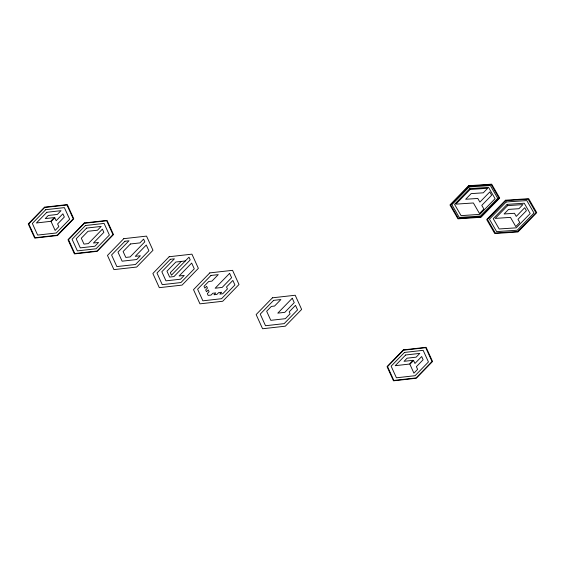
<?xml version="1.0" encoding="UTF-8"?>
<svg xmlns="http://www.w3.org/2000/svg" width="565" height="565" viewBox="0 0 565 565"><rect width="100%" height="100%" fill="white"/><g stroke="black" fill="none" stroke-linecap="round" stroke-linejoin="round"><path stroke-width="0.85" d="M181.259 261.411L170.319 272.648L171.47 275.183L188.993 257.181L190.221 259.886L173.978 276.575L169.634 277.069L166.958 271.165L175.856 262.026L185.32 260.952M44.557 207.164L28.25 223.917L34.691 238.105L57.446 235.527L73.754 218.775L67.313 204.594L44.557 207.164M44.706 207.482L28.766 223.86L35.058 237.724L57.298 235.21L73.245 218.832L66.945 204.968L44.706 207.482M45.723 209.714L32.346 223.45L37.629 235.082L56.288 232.978L69.657 219.241L64.375 207.609L45.723 209.714M46.846 212.278L36.428 222.977L50.624 221.346L54.297 217.574L45.257 218.599L48.293 215.47L57.34 214.453L61.013 210.674L46.846 212.278M54.798 217.758L51.097 221.558L55.137 230.442L58.831 226.643L57.602 223.938L64.339 217.017L62.885 213.824L56.154 220.738L54.798 217.758M84.291 222.97L67.984 239.722L74.425 253.911L97.18 251.333L113.487 234.581L107.046 220.399L84.291 222.97M84.439 223.288L68.499 239.666L74.792 253.53L97.039 251.015L112.979 234.637L106.679 220.774L84.439 223.288M85.456 225.52L72.087 239.256L77.37 250.888L96.022 248.784L109.391 235.047L104.108 223.415L85.456 225.52M86.579 228.083L76.176 238.776L80.308 247.873L94.892 246.22L98.571 242.449L93.444 243.028L103.854 232.335L102.399 229.143L88.317 243.607L83.98 244.094L81.296 238.197L88.034 231.276L97.498 230.209L101.17 226.431L86.579 228.083M123.784 238.677L107.477 255.429L113.918 269.618L136.674 267.047L152.981 250.288L146.54 236.106L123.784 238.677M124.95 241.234L111.573 254.97L116.856 266.595L135.508 264.491L148.885 250.754L146.279 245.026L135.261 256.348L140.381 255.768L136.709 259.54L122.118 261.192L117.986 252.096L129.011 240.775L124.95 241.234M130.459 243.967L123.114 251.517L125.79 257.421L130.134 256.927L144.831 241.827L143.602 239.122L139.929 242.901L130.459 243.967M169.175 256.736L152.868 273.488L159.309 287.67L182.064 285.099L198.371 268.347L191.93 254.158L169.175 256.736M170.34 259.286L156.971 273.022L162.254 284.654L180.906 282.549L194.275 268.813L191.676 263.078L179.098 275.995L184.225 275.416L180.553 279.195L165.962 280.84L161.83 271.744L174.401 258.827L170.34 259.286M209.813 272.895L193.505 289.654L199.946 303.836L222.702 301.265L239.009 284.513L232.568 270.324L209.813 272.895M210.971 275.452L197.602 289.188L202.884 300.82L221.537 298.708L234.913 284.972L232.851 280.438L226.523 286.935L227.434 288.934L222.737 293.765L219.82 294.09L221.607 292.26L218.683 292.592L216.904 294.422L213.987 294.753L215.766 292.917L212.85 293.249L211.063 295.078L208.146 295.41L207.32 293.595L209.107 291.759L208.28 289.937L206.493 291.773L205.667 289.951L207.454 288.122L206.628 286.3L204.841 288.136L204.014 286.314L208.711 281.49L211.924 281.13L218.252 274.632L210.971 275.452M229.63 273.347L215.145 288.221L222.151 287.43L231.608 277.712L229.63 273.347M272.45 297.812L256.143 314.571L262.584 328.752L285.339 326.182L301.646 309.429L295.205 295.241L272.45 297.812M273.615 300.368L260.246 314.105L265.522 325.737L284.181 323.625L297.55 309.888L295.488 305.354L289.167 311.852L290.078 313.85L285.374 318.681L270.79 320.327L266.659 311.23L271.355 306.407L274.562 306.046L280.89 299.549L273.615 300.368M292.267 298.264L277.789 313.137L284.795 312.346L294.252 302.628L292.267 298.264M468.66 185.715L449.945 204.947L457.954 218.825L480.977 217.285L499.686 198.061L491.677 184.176L468.66 185.715M468.823 186.132L450.602 204.855L458.399 218.373L480.808 216.868L499.029 198.153L491.232 184.635L468.823 186.132M469.155 186.966L451.915 204.678L459.289 217.454L480.476 216.042L497.716 198.329L490.349 185.546L469.155 186.966M469.819 188.632L454.543 204.318L461.068 215.632L479.819 214.375L495.088 198.682L488.57 187.375L469.819 188.632M470.144 189.466L455.856 204.142L473.385 202.969L479.487 213.542L483.887 209.022L481.776 205.363L491.67 195.208L489.791 191.945L479.897 202.108L477.792 198.449L465.659 199.261L471.146 193.626L483.28 192.813L487.68 188.286L470.144 189.466M505.498 200.215L486.677 219.552L494.742 233.536L517.928 231.982L536.75 212.645L528.685 198.668L505.498 200.215M505.696 200.716L487.468 219.446L495.279 232.985L517.724 231.488L535.959 212.751L528.148 199.212L505.696 200.716M506.198 201.966L489.445 219.178L496.614 231.608L517.229 230.23L533.982 213.019L526.806 200.589L506.198 201.966M507.151 204.368L493.231 218.669L499.178 228.973L516.276 227.829L530.196 213.535L524.242 203.223L507.151 204.368M507.652 205.625L495.215 218.401L510.47 217.377L515.774 226.579L519.772 222.476L517.964 219.354L526.411 210.681L524.708 207.729L516.262 216.402L514.461 213.28L504.1 213.973L508.557 209.396L518.91 208.704L522.9 204.601L507.652 205.625M403.346 349.883L387.039 366.636L393.48 380.824L416.236 378.246L432.543 361.494L426.102 347.313L403.346 349.883M403.488 350.201L387.548 366.579L393.847 380.443L416.087 377.929L432.027 361.551L425.735 347.687L403.488 350.201M404.505 352.433L391.135 366.169L396.418 377.801L415.07 375.697L428.44 361.96L423.157 350.328L404.505 352.433M405.635 354.997L395.218 365.696L409.406 364.065L413.086 360.293L404.039 361.318L407.082 358.189L416.123 357.165L419.795 353.393L405.635 354.997M413.58 360.477L409.886 364.277L413.919 373.161L417.62 369.362L416.391 366.657L423.121 359.736L421.674 356.543L414.936 363.457L413.58 360.477"/></g></svg>
